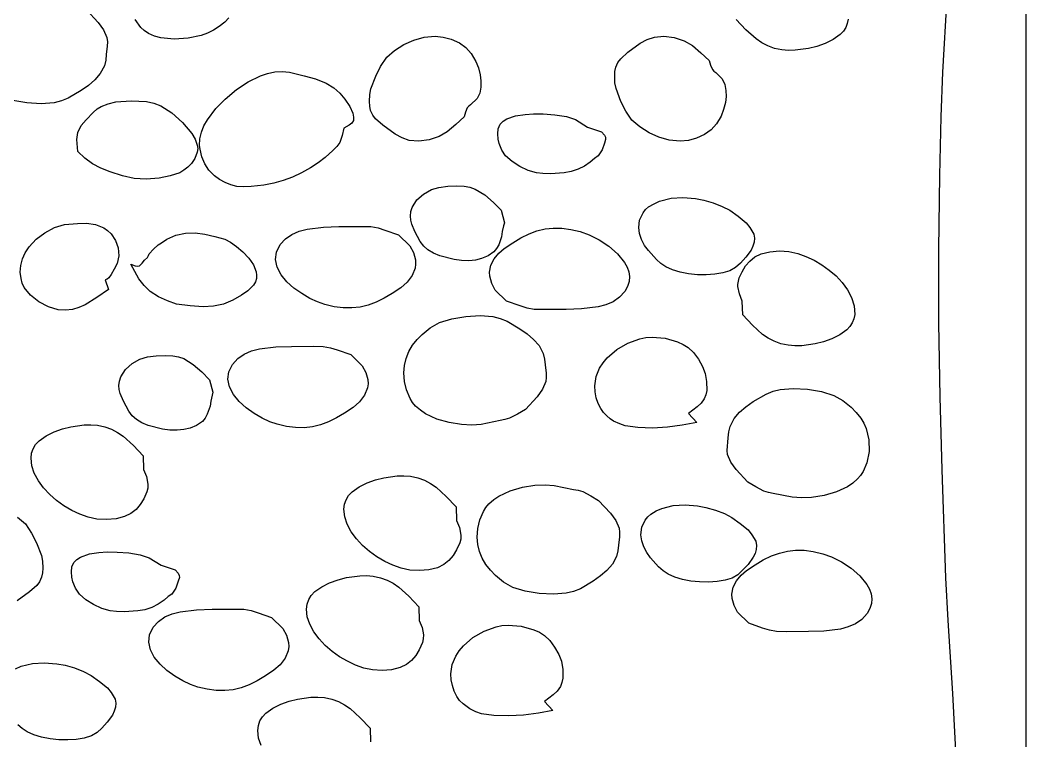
# Model space of a CAD drawing. Extents: x -1 to 541, y -138 to 3207.
# Drawn here: x 313.9 to 527.1, y 1966.7 to 2119.5 of the extents above; entities that cross this region are included whole.
import ezdxf

# ---------------------------------------------------------------- set-up
doc = ezdxf.new("R2010")
doc.units = 0

msp = doc.modelspace()

# ---------------------------------------------------------------- linework, layer by layer
at = {"layer": 'Calque_1'}
for p, q in [((527.124, 2276.95), (527.124, 1472.58)), ((509.548, 2108.46), (510.471125, 2124.74625)), ((327.995, 2121.65), (330.495625, 2118.9675)), ((339.52075, 2117.94375), (338.272, 2119.61)), ((358.181, 2119.93), (357.294, 2119.03)), ((467.768203, 2117.417969), (465.699, 2119.64)), ((489.4355, 2119.66875), (489.260523, 2118.767363)), ((330.495625, 2118.9675), (331.620172, 2117.38625)), ((331.620172, 2117.38625), (332.31, 2115.76)), ((340.246094, 2117.265781), (339.52075, 2117.94375)), ((341.122, 2116.66), (340.246094, 2117.265781)), ((354.915078, 2117.329063), (353.640404, 2116.703008)), ((356.134369, 2118.101836), (354.915078, 2117.329063)), ((357.294, 2119.03), (356.134369, 2118.101836)), ((469.932375, 2115.47625), (467.768203, 2117.417969)), ((488.928937, 2117.912969), (488.429258, 2117.126777)), ((489.260523, 2118.767363), (488.928937, 2117.912969)), ((332.31, 2115.76), (332.411219, 2114.901406)), ((342.414359, 2116.062031), (341.122, 2116.66)), ((343.768125, 2115.70875), (342.414359, 2116.062031)), ((346.586, 2115.47), (343.768125, 2115.70875)), ((349.526859, 2115.618438), (346.586, 2115.47)), ((352.314625, 2116.215), (349.526859, 2115.618438)), ((353.640404, 2116.703008), (352.314625, 2116.215)), ((395.258813, 2114.290937), (397.34375, 2115.2325)), ((397.34375, 2115.2325), (399.549062, 2115.832812)), ((399.549062, 2115.832812), (401.88, 2116.06)), ((401.88, 2116.06), (403.619125, 2115.88375)), ((403.619125, 2115.88375), (405.305, 2115.43)), ((405.305, 2115.43), (407.042219, 2114.6325)), ((445.385625, 2114.58875), (446.845234, 2115.362656)), ((446.845234, 2115.362656), (448.388, 2115.89)), ((448.388, 2115.89), (450.378828, 2116.057344)), ((450.378828, 2116.057344), (452.574125, 2115.76625)), ((452.574125, 2115.76625), (454.685609, 2115.087031)), ((454.685609, 2115.087031), (456.425, 2114.09)), ((471.113619, 2114.666465), (469.932375, 2115.47625)), ((486.267859, 2115.396406), (484.580875, 2114.55125)), ((487.75, 2116.43), (486.267859, 2115.396406)), ((488.429258, 2117.126777), (487.75, 2116.43)), ((332.38175, 2113.96875), (332.191, 2112.2)), ((332.411219, 2114.901406), (332.38175, 2113.96875)), ((391.647, 2111.61), (393.289, 2113.04)), ((393.289, 2113.04), (395.258813, 2114.290937)), ((407.042219, 2114.6325), (408.43275, 2113.64)), ((408.43275, 2113.64), (409.565656, 2112.37)), ((442.747, 2112.65), (445.385625, 2114.58875)), ((456.425, 2114.09), (458.233125, 2112.525)), ((472.394859, 2113.993906), (471.113619, 2114.666465)), ((473.801514, 2113.480957), (472.394859, 2113.993906)), ((475.359, 2113.15), (473.801514, 2113.480957)), ((476.780734, 2113.038125), (475.359, 2113.15)), ((478.212875, 2113.0725), (476.780734, 2113.038125)), ((481.039, 2113.46), (478.212875, 2113.0725)), ((482.800703, 2113.902969), (481.039, 2113.46)), ((484.580875, 2114.55125), (482.800703, 2113.902969)), ((332.05875, 2110.98375), (331.775, 2109.79)), ((332.191, 2112.2), (332.05875, 2110.98375)), ((390.33475, 2109.67875), (391.647, 2111.61)), ((409.565656, 2112.37), (410.53, 2110.74)), ((440.653797, 2110.520937), (441.227125, 2111.2925)), ((441.227125, 2111.2925), (442.747, 2112.65)), ((458.233125, 2112.525), (459.988, 2110.9)), ((459.988, 2110.9), (460.2855, 2109.92625)), ((331.775, 2109.79), (330.894172, 2108.128906)), ((389.291, 2107.62), (390.33475, 2109.67875)), ((410.53, 2110.74), (411.0745, 2109.34375)), ((411.0745, 2109.34375), (411.46, 2107.88)), ((439.999625, 2108.61125), (440.194, 2109.53)), ((440.194, 2109.53), (440.653797, 2110.520937)), ((460.2855, 2109.92625), (460.661, 2108.99)), ((460.661, 2108.99), (460.9955, 2108.6525)), ((460.9955, 2108.6525), (461.393, 2108.36)), ((329.758625, 2106.79125), (328.399016, 2105.642969)), ((330.894172, 2108.128906), (329.758625, 2106.79125)), ((362.24075, 2106.41375), (364.900594, 2107.687031)), ((364.900594, 2107.687031), (366.357512, 2108.154863)), ((366.357512, 2108.154863), (367.924, 2108.5)), ((367.924, 2108.5), (369.492141, 2108.602813)), ((369.492141, 2108.602813), (371.048375, 2108.4375)), ((371.048375, 2108.4375), (374.1, 2107.7)), ((374.1, 2107.7), (376.523, 2107.015)), ((376.523, 2107.015), (378.811, 2106.12)), ((388.2645, 2104.92125), (389.291, 2107.62)), ((411.46, 2107.88), (411.592359, 2106.6075)), ((411.592359, 2106.6075), (411.577625, 2105.29)), ((439.956, 2107.67), (439.999625, 2108.61125)), ((440.010734, 2106.169219), (439.956, 2107.67)), ((461.393, 2108.36), (462.759, 2107.02)), ((462.759, 2107.02), (463.307828, 2105.86)), ((509.192, 2098.95), (509.548, 2108.46)), ((326.846, 2104.55), (324.1255, 2102.9525)), ((328.399016, 2105.642969), (326.846, 2104.55)), ((357.414, 2102.73), (359.795031, 2104.741094)), ((359.795031, 2104.741094), (362.24075, 2106.41375)), ((378.811, 2106.12), (380.4535, 2105.151875)), ((380.4535, 2105.151875), (381.72475, 2104.0225)), ((388.039719, 2103.700781), (388.2645, 2104.92125)), ((411.577625, 2105.29), (411.335828, 2104.01)), ((440.235625, 2104.94875), (440.010734, 2106.169219)), ((441.263, 2102.25), (440.235625, 2104.94875)), ((463.307828, 2105.86), (463.549625, 2104.58)), ((463.549625, 2104.58), (463.564359, 2103.2625)), ((315.362125, 2101.9125), (312.380109, 2102.411563)), ((322.657062, 2102.353437), (321.126, 2101.97)), ((324.1255, 2102.9525), (322.657062, 2102.353437)), ((334.18825, 2102.1225), (337.448, 2102.38)), ((337.448, 2102.38), (340.679625, 2102.22875)), ((355.392922, 2100.713281), (357.414, 2102.73)), ((381.72475, 2104.0225), (382.781125, 2102.694375)), ((382.781125, 2102.694375), (383.779, 2101.13)), ((387.985, 2102.2), (388.039719, 2103.700781)), ((410.787, 2102.85), (409.422, 2101.51)), ((411.335828, 2104.01), (410.787, 2102.85)), ((442.306625, 2100.195), (441.263, 2102.25)), ((463.564359, 2103.2625), (463.432, 2101.99)), ((318.385578, 2101.754687), (315.362125, 2101.9125)), ((321.126, 2101.97), (318.385578, 2101.754687)), ((329.40275, 2099.87), (330.281875, 2100.634062)), ((330.281875, 2100.634062), (331.074, 2101.16)), ((331.074, 2101.16), (332.589406, 2101.752812)), ((332.589406, 2101.752812), (334.18825, 2102.1225)), ((340.679625, 2102.22875), (342.262578, 2101.897656)), ((342.262578, 2101.897656), (343.762, 2101.29)), ((343.762, 2101.29), (346.062734, 2099.800469)), ((353.603125, 2098.35625), (355.392922, 2100.713281)), ((383.779, 2101.13), (384.43675, 2099.72125)), ((388.028125, 2101.25875), (387.985, 2102.2)), ((388.222, 2100.34), (388.028125, 2101.25875)), ((388.682375, 2099.349063), (388.222, 2100.34)), ((408.689, 2100.88), (408.314375, 2099.94375)), ((409.024, 2101.2175), (408.689, 2100.88)), ((409.422, 2101.51), (409.024, 2101.2175)), ((443.618, 2098.26), (442.306625, 2100.195)), ((463.046125, 2100.52625), (462.502, 2099.13)), ((463.432, 2101.99), (463.046125, 2100.52625)), ((326.862125, 2097.10625), (327.907, 2098.37)), ((327.907, 2098.37), (329.40275, 2099.87)), ((346.062734, 2099.800469), (348.368625, 2097.78125)), ((352.892662, 2097.072676), (353.603125, 2098.35625)), ((384.571, 2098.2), (384.229906, 2097.632969)), ((384.43675, 2099.72125), (384.618812, 2098.926406)), ((384.618812, 2098.926406), (384.571, 2098.2)), ((389.256, 2098.5775), (388.682375, 2099.349063)), ((390.776, 2097.22), (389.256, 2098.5775)), ((408.017, 2098.97), (406.262, 2097.34625)), ((408.314375, 2099.94375), (408.017, 2098.97)), ((415.688, 2097.39), (416.313059, 2098.028418)), ((416.313059, 2098.028418), (417.093156, 2098.529844)), ((417.093156, 2098.529844), (418.956, 2099.18875)), ((418.956, 2099.18875), (420.951594, 2099.500781)), ((420.951594, 2099.500781), (422.755, 2099.6)), ((422.755, 2099.6), (424.817859, 2099.576719)), ((424.817859, 2099.576719), (427.297625, 2099.39875)), ((427.297625, 2099.39875), (429.722828, 2099.016406)), ((429.722828, 2099.016406), (431.622, 2098.38)), ((431.622, 2098.38), (434.176, 2096.8)), ((445.261, 2096.83), (443.618, 2098.26)), ((462.502, 2099.13), (461.537078, 2097.5)), ((508.854, 2086.5), (509.192, 2098.95)), ((326.145, 2095.64), (326.862125, 2097.10625)), ((348.368625, 2097.78125), (350.301203, 2095.441406)), ((352.357266, 2095.731094), (352.892662, 2097.072676)), ((382.532, 2096.56), (382.198875, 2095.03375)), ((383.68725, 2097.20375), (382.532, 2096.56)), ((384.229906, 2097.632969), (383.68725, 2097.20375)), ((393.414625, 2095.2825), (390.776, 2097.22)), ((406.262, 2097.34625), (404.453, 2095.79)), ((415.166, 2095.36), (415.274375, 2096.45375)), ((415.274375, 2096.45375), (415.688, 2097.39)), ((434.176, 2096.8), (436.749, 2095.93)), ((436.749, 2095.93), (437.165, 2095.8)), ((447.230375, 2095.579062), (445.261, 2096.83)), ((460.403875, 2096.23), (459.013234, 2095.2375)), ((461.537078, 2097.5), (460.403875, 2096.23)), ((325.942, 2094.15), (326.145, 2095.64)), ((326.145, 2091.65), (325.942, 2094.15)), ((350.301203, 2095.441406), (351.009229, 2094.216582)), ((351.009229, 2094.216582), (351.482, 2092.99)), ((351.968, 2092.91), (352.036018, 2094.340527)), ((352.036018, 2094.340527), (352.357266, 2095.731094)), ((382.198875, 2095.03375), (381.721, 2093.56)), ((394.874234, 2094.511562), (393.414625, 2095.2825)), ((396.417, 2093.99), (394.874234, 2094.511562)), ((398.407812, 2093.82125), (396.417, 2093.99)), ((400.603, 2094.11), (398.407812, 2093.82125)), ((402.714187, 2094.78875), (400.603, 2094.11)), ((404.453, 2095.79), (402.714187, 2094.78875)), ((415.26325, 2094.25375), (415.166, 2095.36)), ((415.166, 2095.36), (415.166, 2095.36)), ((415.47, 2093.29), (415.26325, 2094.25375)), ((437.165, 2095.8), (437.799125, 2095.085)), ((437.799125, 2095.085), (437.989203, 2094.627188)), ((438.035, 2094.16), (437.818, 2093.37)), ((437.989203, 2094.627188), (438.035, 2094.16)), ((449.31525, 2094.6375), (447.230375, 2095.579062)), ((451.5205, 2094.037188), (449.31525, 2094.6375)), ((453.851, 2093.81), (451.5205, 2094.037188)), ((455.590125, 2093.98625), (453.851, 2093.81)), ((457.276, 2094.44), (455.590125, 2093.98625)), ((459.013234, 2095.2375), (457.276, 2094.44)), ((327.634469, 2090.193125), (326.145, 2091.65)), ((351.554219, 2092.292812), (351.45675, 2091.515)), ((351.482, 2092.99), (351.554219, 2092.292812)), ((352.049, 2092.13), (351.968, 2092.91)), ((351.968, 2092.91), (351.968, 2092.91)), ((352.426672, 2090.510938), (352.049, 2092.13)), ((380.177, 2091.85), (378.616516, 2090.369531)), ((381.02175, 2092.65625), (380.177, 2091.85)), ((381.721, 2093.56), (381.02175, 2092.65625)), ((416.05025, 2091.93375), (415.47, 2093.29)), ((416.836, 2090.69), (416.05025, 2091.93375)), ((437.283125, 2091.955), (436.452, 2090.69)), ((437.818, 2093.37), (437.283125, 2091.955)), ((329.27225, 2089.04), (327.634469, 2090.193125)), ((350.947, 2090.13), (350.251906, 2089.106777)), ((351.45675, 2091.515), (350.947, 2090.13)), ((353.043875, 2089.0025), (352.426672, 2090.510938)), ((378.616516, 2090.369531), (377.111625, 2089.19375)), ((418.189484, 2089.490781), (416.836, 2090.69)), ((419.845125, 2088.44625), (418.189484, 2089.490781)), ((435.66, 2090.14), (434.789, 2089.39)), ((436.452, 2090.69), (435.66, 2090.14)), ((331.053656, 2088.111875), (329.27225, 2089.04)), ((332.974, 2087.33), (331.053656, 2088.111875)), ((335.616328, 2086.452656), (332.974, 2087.33)), ((348.651156, 2087.632676), (347.744, 2087.12625)), ((349.486875, 2088.283594), (348.651156, 2087.632676)), ((350.251906, 2089.106777), (349.486875, 2088.283594)), ((353.925641, 2087.632812), (353.043875, 2089.0025)), ((355.097, 2086.43), (353.925641, 2087.632812)), ((375.481672, 2088.158594), (373.546, 2087.1)), ((377.111625, 2089.19375), (375.481672, 2088.158594)), ((421.629203, 2087.628594), (419.845125, 2088.44625)), ((423.368, 2087.11), (421.629203, 2087.628594)), ((430.744484, 2087.365), (429.247, 2087.09)), ((432.181125, 2087.85), (430.744484, 2087.365)), ((433.536203, 2088.53), (432.181125, 2087.85)), ((434.789, 2089.39), (433.536203, 2088.53)), ((338.095625, 2085.90625), (335.616328, 2086.452656)), ((340.617109, 2085.736719), (338.095625, 2085.90625)), ((343.386, 2085.99), (340.617109, 2085.736719)), ((345.712375, 2086.435781), (343.386, 2085.99)), ((347.744, 2087.12625), (345.712375, 2086.435781)), ((356.172547, 2085.654062), (355.097, 2086.43)), ((357.354125, 2085.0225), (356.172547, 2085.654062)), ((369.69175, 2085.45625), (367.6825, 2084.882344)), ((371.643625, 2086.197031), (369.69175, 2085.45625)), ((373.546, 2087.1), (371.643625, 2086.197031)), ((424.721125, 2086.947969), (423.368, 2087.11)), ((426.315, 2086.91625), (424.721125, 2086.947969)), ((429.247, 2087.09), (426.315, 2086.91625)), ((508.656484, 2070.945469), (508.854, 2086.5)), ((358.604891, 2084.537188), (357.354125, 2085.0225)), ((359.888, 2084.2), (358.604891, 2084.537188)), ((361.203062, 2084.103125), (359.888, 2084.2)), ((362.86125, 2084.175), (361.203062, 2084.103125)), ((365.608, 2084.48), (362.86125, 2084.175)), ((367.6825, 2084.882344), (365.608, 2084.48)), ((399.440844, 2082.60875), (401.094, 2083.54)), ((401.094, 2083.54), (402.696609, 2084.019687)), ((402.696609, 2084.019687), (404.552625, 2084.2725)), ((404.552625, 2084.2725), (406.426078, 2084.341562)), ((406.426078, 2084.341562), (408.081, 2084.27)), ((408.081, 2084.27), (409.27617, 2084.059453)), ((409.27617, 2084.059453), (410.393797, 2083.66)), ((410.393797, 2083.66), (412.425625, 2082.4275)), ((397.057781, 2079.7825), (398.04325, 2081.3475)), ((398.04325, 2081.3475), (399.440844, 2082.60875)), ((412.425625, 2082.4275), (414.234891, 2080.83875)), ((448.312094, 2080.560332), (449.488375, 2081.090156)), ((449.488375, 2081.090156), (451.909, 2081.70625)), ((451.909, 2081.70625), (454.427875, 2081.844219)), ((454.427875, 2081.844219), (457.054, 2081.64)), ((457.054, 2081.64), (458.849438, 2081.300313)), ((458.849438, 2081.300313), (460.8365, 2080.73)), ((396.641, 2077.94), (396.76852, 2078.894297)), ((396.76852, 2078.894297), (397.057781, 2079.7825)), ((414.234891, 2080.83875), (415.88, 2079.16)), ((415.88, 2079.16), (416.573, 2076.53)), ((445.97, 2078.62), (446.50875, 2079.2925)), ((446.50875, 2079.2925), (447.157, 2079.86)), ((447.157, 2079.86), (448.312094, 2080.560332)), ((460.8365, 2080.73), (462.758312, 2079.994687)), ((462.758312, 2079.994687), (464.358, 2079.16)), ((464.358, 2079.16), (466.109, 2077.88125)), ((396.709313, 2077.092656), (396.641, 2077.94)), ((396.9385, 2076.23875), (396.709313, 2077.092656)), ((445.04, 2075.53), (445.23725, 2077.0975)), ((445.23725, 2077.0975), (445.97, 2078.62)), ((466.109, 2077.88125), (467.803, 2076.52)), ((319.157875, 2074.4125), (321.190984, 2075.475)), ((321.190984, 2075.475), (323.35, 2076.11)), ((323.35, 2076.11), (326.061, 2076.39)), ((326.061, 2076.39), (328.019031, 2076.425781)), ((328.019031, 2076.425781), (329.918, 2076.13625)), ((329.918, 2076.13625), (331.669969, 2075.421094)), ((331.669969, 2075.421094), (332.463348, 2074.872559)), ((332.463348, 2074.872559), (333.187, 2074.18)), ((371.525391, 2074.05875), (373.066896, 2074.723984)), ((373.066896, 2074.723984), (374.733125, 2075.1675)), ((374.733125, 2075.1675), (378.213297, 2075.5825)), ((378.213297, 2075.5825), (381.513, 2075.69)), ((381.513, 2075.69), (386.264, 2075.73)), ((386.264, 2075.73), (388.283, 2075.69)), ((388.283, 2075.69), (389.782453, 2075.405156)), ((389.782453, 2075.405156), (391.259125, 2074.96375)), ((391.259125, 2074.96375), (394.122, 2073.93)), ((397.611, 2074.65), (396.9385, 2076.23875)), ((398.734125, 2072.51875), (397.611, 2074.65)), ((416.138, 2074.65), (415.979, 2073.56)), ((416.395, 2075.88), (416.138, 2074.65)), ((416.573, 2076.53), (416.395, 2075.88)), ((421.792141, 2074.163281), (423.484162, 2074.787168)), ((423.484162, 2074.787168), (425.189625, 2075.19625)), ((425.189625, 2075.19625), (426.934885, 2075.388301)), ((426.934885, 2075.388301), (428.746297, 2075.361094)), ((428.746297, 2075.361094), (430.650217, 2075.112402)), ((430.650217, 2075.112402), (432.673, 2074.64)), ((432.673, 2074.64), (434.559006, 2073.957754)), ((445.219109, 2074.218281), (445.04, 2075.53)), ((467.803, 2076.52), (468.57175, 2075.51)), ((468.57175, 2075.51), (469.426, 2074.11)), ((315.808, 2071.38), (317.335328, 2073.01625)), ((317.335328, 2073.01625), (319.157875, 2074.4125)), ((333.187, 2074.18), (334.134391, 2072.784531)), ((334.134391, 2072.784531), (334.697875, 2071.18375)), ((343.898, 2072.29), (345.026, 2073.07)), ((345.026, 2073.07), (346.940078, 2073.897656)), ((346.940078, 2073.897656), (348.950625, 2074.31375)), ((348.950625, 2074.31375), (351.013109, 2074.367969)), ((351.013109, 2074.367969), (353.083, 2074.11)), ((353.083, 2074.11), (355.16725, 2073.63125)), ((355.16725, 2073.63125), (357.319, 2073.01)), ((357.319, 2073.01), (358.486811, 2072.388926)), ((369.043, 2071.87), (370.165221, 2073.123516)), ((370.165221, 2073.123516), (371.525391, 2074.05875)), ((394.122, 2073.93), (396.537, 2071.59)), ((399.470766, 2071.532344), (398.734125, 2072.51875)), ((415.979, 2073.56), (415.3685, 2071.85375)), ((418.343, 2072.28), (420.087205, 2073.326816)), ((420.087205, 2073.326816), (421.792141, 2074.163281)), ((434.559006, 2073.957754), (436.634422, 2072.907656)), ((436.634422, 2072.907656), (438.703721, 2071.544668)), ((445.656125, 2072.94125), (445.219109, 2074.218281)), ((446.299578, 2071.726094), (445.656125, 2072.94125)), ((469.518062, 2072.399844), (469.260273, 2071.554316)), ((469.426, 2074.11), (469.58732, 2073.256387)), ((469.58732, 2073.256387), (469.518062, 2072.399844)), ((314.992438, 2070.160469), (315.808, 2071.38)), ((334.697875, 2071.18375), (334.827672, 2069.498594)), ((341.305, 2069.91), (342.183625, 2070.935)), ((342.183625, 2070.935), (343.186, 2071.84)), ((343.186, 2071.84), (343.898, 2072.29)), ((358.486811, 2072.388926), (359.813422, 2071.474531)), ((359.813422, 2071.474531), (361.161104, 2070.328809)), ((361.161104, 2070.328809), (362.392125, 2069.01375)), ((368.083, 2068.73), (368.27275, 2070.2925)), ((368.27275, 2070.2925), (369.043, 2071.87)), ((396.537, 2071.59), (397.274, 2070.17375)), ((400.362, 2070.74), (399.470766, 2071.532344)), ((401.519051, 2070.076133), (400.362, 2070.74)), ((414.356, 2070.35), (413.116375, 2069.50625)), ((414.908563, 2071.041406), (414.356, 2070.35)), ((415.3685, 2071.85375), (414.908563, 2071.041406)), ((415.375828, 2070.077656), (416.541, 2071.09)), ((416.541, 2071.09), (418.343, 2072.28)), ((438.703721, 2071.544668), (440.571375, 2069.92375)), ((447.098, 2070.6), (446.299578, 2071.726094)), ((448.794625, 2068.705), (447.098, 2070.6)), ((468.856, 2070.73375), (467.776187, 2069.223281)), ((469.260273, 2071.554316), (468.856, 2070.73375)), ((471.011, 2069.92), (472.834047, 2070.378594)), ((472.834047, 2070.378594), (474.867375, 2070.53625)), ((474.867375, 2070.53625), (476.907266, 2070.410781)), ((476.907266, 2070.410781), (478.75, 2070.02)), ((508.700375, 2055.25125), (508.656484, 2070.945469)), ((314.044562, 2067.477656), (314.3985, 2068.85375)), ((314.3985, 2068.85375), (314.992438, 2070.160469)), ((334.827672, 2069.498594), (334.474, 2067.85)), ((339.7865, 2067.94125), (340.276, 2068.61)), ((340.276, 2068.61), (340.889, 2069.13)), ((340.889, 2069.13), (341.107, 2069.58)), ((341.107, 2069.58), (341.305, 2069.91)), ((362.392125, 2069.01375), (363.368756, 2067.591348)), ((368.43743, 2067.076484), (368.083, 2068.73)), ((397.274, 2070.17375), (397.705, 2068.66)), ((397.705, 2068.66), (397.764758, 2067.76498)), ((402.864094, 2069.505312), (401.519051, 2070.076133)), ((405.894, 2068.7075), (402.864094, 2069.505312)), ((407.466785, 2068.512852), (405.894, 2068.7075)), ((409.003406, 2068.475937), (407.466785, 2068.512852)), ((410.447824, 2068.61293), (409.003406, 2068.475937)), ((411.744, 2068.94), (410.447824, 2068.61293)), ((413.116375, 2069.50625), (411.744, 2068.94)), ((413.686734, 2067.539219), (414.385875, 2068.88625)), ((414.385875, 2068.88625), (415.375828, 2070.077656)), ((440.571375, 2069.92375), (442.041857, 2068.099863)), ((449.749484, 2067.880313), (448.794625, 2068.705)), ((467.776187, 2069.223281), (466.615, 2067.98)), ((467.715312, 2067.356406), (468.6005, 2068.40625)), ((468.6005, 2068.40625), (469.681438, 2069.262969)), ((469.681438, 2069.262969), (471.011, 2069.92)), ((478.75, 2070.02), (480.489098, 2069.391484)), ((480.489098, 2069.391484), (482.207594, 2068.58625)), ((482.207594, 2068.58625), (483.871668, 2067.616016)), ((313.949, 2066.05), (314.044562, 2067.477656)), ((314.106, 2064.71), (313.949, 2066.05)), ((333.866875, 2066.6725), (333.187, 2065.57)), ((334.474, 2067.85), (333.866875, 2066.6725)), ((337.366, 2067.72), (338.311625, 2067.3875)), ((339.11525, 2064.6275), (337.366, 2067.72)), ((338.311625, 2067.3875), (338.775203, 2067.28125)), ((338.775203, 2067.28125), (339.207, 2067.37)), ((339.207, 2067.37), (339.7865, 2067.94125)), ((363.368756, 2067.591348), (363.953266, 2066.123594)), ((363.953266, 2066.123594), (364.055434, 2065.392083)), ((369.271813, 2065.495625), (368.43743, 2067.076484)), ((397.653937, 2066.905469), (397.007, 2065.31125)), ((397.764758, 2067.76498), (397.653937, 2066.905469)), ((413.394, 2066.06), (413.686734, 2067.539219)), ((413.454, 2065.17), (413.394, 2066.06)), ((413.394, 2066.06), (413.394, 2066.06)), ((442.041857, 2068.099863), (442.567057, 2067.128982)), ((442.567057, 2067.128982), (442.919641, 2066.127969)), ((442.919641, 2066.127969), (443.075168, 2065.103694)), ((450.819, 2067.17), (449.749484, 2067.880313)), ((452.222867, 2066.527285), (450.819, 2067.17)), ((453.851125, 2066.033281), (452.222867, 2066.527285)), ((455.633508, 2065.690449), (453.851125, 2066.033281)), ((464.398, 2066.33), (462.898977, 2065.880059)), ((465.59575, 2067.03875), (464.398, 2066.33)), ((466.615, 2067.98), (465.59575, 2067.03875)), ((466.36075, 2064.80625), (466.973, 2066.12)), ((466.973, 2066.12), (467.715312, 2067.356406)), ((483.871668, 2067.616016), (485.4475, 2066.4925)), ((485.4475, 2066.4925), (486.90127, 2065.227422)), ((314.355625, 2063.735), (314.106, 2064.71)), ((332.395562, 2064.554688), (331.96, 2064.4)), ((331.96, 2064.4), (332.653, 2062.39)), ((332.69725, 2064.8125), (332.395562, 2064.554688)), ((333.187, 2065.57), (332.69725, 2064.8125)), ((340.179625, 2063.214375), (339.11525, 2064.6275)), ((363.793518, 2063.972537), (363.395, 2063.3)), ((364.007924, 2064.67248), (363.793518, 2063.972537)), ((364.055434, 2065.392083), (364.007924, 2064.67248)), ((370.481289, 2064.016953), (369.271813, 2065.495625)), ((371.961, 2062.67), (370.481289, 2064.016953)), ((395.937063, 2063.913906), (394.617, 2062.75)), ((397.007, 2065.31125), (395.937063, 2063.913906)), ((413.884875, 2063.65625), (413.454, 2065.17)), ((443.009197, 2064.063027), (442.697288, 2063.012839)), ((443.075168, 2065.103694), (443.009197, 2064.063027)), ((457.49975, 2065.50125), (455.633508, 2065.690449)), ((459.379586, 2065.468145), (457.49975, 2065.50125)), ((461.20275, 2065.593594), (459.379586, 2065.468145)), ((462.898977, 2065.880059), (461.20275, 2065.593594)), ((466.08, 2063.44), (466.36075, 2064.80625)), ((486.90127, 2065.227422), (488.199156, 2063.8325)), ((314.759, 2062.82), (314.355625, 2063.735)), ((316.082078, 2061.179219), (314.759, 2062.82)), ((332.653, 2062.39), (330.203922, 2060.654688)), ((341.463, 2061.97), (340.179625, 2063.214375)), ((343.220875, 2060.83), (341.463, 2061.97)), ((362.217625, 2062.1), (360.822, 2061.17)), ((363.395, 2063.3), (362.217625, 2062.1)), ((373.606086, 2061.484297), (371.961, 2062.67)), ((394.617, 2062.75), (392.816, 2061.55)), ((414.621, 2062.24), (413.884875, 2063.65625)), ((417.036, 2059.9), (414.621, 2062.24)), ((442.115, 2061.96), (440.993066, 2060.709355)), ((442.697288, 2063.012839), (442.115, 2061.96)), ((466.082, 2063.44), (466.08, 2063.44)), ((466.082, 2063), (466.082, 2063.44)), ((466.3905, 2061.415), (466.082, 2063)), ((488.199156, 2063.8325), (489.30734, 2062.319453)), ((489.30734, 2062.319453), (490.192, 2060.7)), ((317.877375, 2059.75125), (316.082078, 2061.179219)), ((319.914734, 2058.670156), (317.877375, 2059.75125)), ((330.203922, 2060.654688), (327.692125, 2059.12)), ((345.185, 2059.96), (343.220875, 2060.83)), ((347.085, 2059.26), (345.185, 2059.96)), ((358.98625, 2060.11625), (357.041, 2059.28)), ((360.822, 2061.17), (358.98625, 2060.11625)), ((375.311688, 2060.489375), (373.606086, 2061.484297)), ((376.972945, 2059.714766), (375.311688, 2060.489375)), ((378.485, 2059.19), (376.972945, 2059.714766)), ((389.366844, 2059.668125), (387.674785, 2059.045469)), ((391.071793, 2060.503594), (389.366844, 2059.668125)), ((392.816, 2061.55), (391.071793, 2060.503594)), ((419.89925, 2058.86625), (417.036, 2059.9)), ((439.633031, 2059.775469), (438.091543, 2059.11041)), ((440.993066, 2060.709355), (439.633031, 2059.775469)), ((466.993, 2059.92), (466.3905, 2061.415)), ((467.092, 2057.02), (466.993, 2059.92)), ((490.192, 2060.7), (490.754563, 2058.907656)), ((321.964, 2058.07), (319.914734, 2058.670156)), ((323.524439, 2057.969336), (321.964, 2058.07)), ((324.988516, 2058.140313), (323.524439, 2057.969336)), ((326.372365, 2058.538633), (324.988516, 2058.140313)), ((327.692125, 2059.12), (326.372365, 2058.538633)), ((349.9525, 2058.86625), (347.085, 2059.26)), ((352.706, 2058.72), (349.9525, 2058.86625)), ((354.880625, 2058.85), (352.706, 2058.72)), ((357.041, 2059.28), (354.880625, 2058.85)), ((380.508113, 2058.720469), (378.485, 2059.19)), ((382.412281, 2058.473125), (380.508113, 2058.720469)), ((384.223871, 2058.446094), (382.412281, 2058.473125)), ((385.96925, 2058.6375), (384.223871, 2058.446094)), ((387.674785, 2059.045469), (385.96925, 2058.6375)), ((421.375688, 2058.424844), (419.89925, 2058.86625)), ((422.875, 2058.14), (421.375688, 2058.424844)), ((424.894, 2058.1), (422.875, 2058.14)), ((429.645, 2058.14), (424.894, 2058.1)), ((432.944844, 2058.248906), (429.645, 2058.14)), ((436.42525, 2058.66625), (432.944844, 2058.248906)), ((438.091543, 2059.11041), (436.42525, 2058.66625)), ((490.754563, 2058.907656), (490.8285, 2057.04875)), ((400.859625, 2054.25125), (402.786, 2055.36)), ((402.786, 2055.36), (405.402109, 2056.17)), ((405.402109, 2056.17), (408.384125, 2056.6725)), ((408.384125, 2056.6725), (411.407578, 2056.83375)), ((411.407578, 2056.83375), (414.148, 2056.62)), ((414.148, 2056.62), (415.679063, 2056.236563)), ((415.679063, 2056.236563), (417.1475, 2055.6375)), ((417.1475, 2055.6375), (419.868, 2054.04)), ((469.161203, 2054.797969), (467.092, 2057.02)), ((490.653523, 2056.147363), (490.321937, 2055.292969)), ((490.8285, 2057.04875), (490.653523, 2056.147363)), ((399.144, 2052.85), (400.859625, 2054.25125)), ((419.868, 2054.04), (421.420594, 2052.942656)), ((471.325375, 2052.85625), (469.161203, 2054.797969)), ((489.143, 2053.81), (487.660859, 2052.776406)), ((489.822258, 2054.506777), (489.143, 2053.81)), ((490.321937, 2055.292969), (489.822258, 2054.506777)), ((508.945828, 2039.588906), (508.700375, 2055.25125)), ((397.085, 2050.53), (398.060875, 2051.73125)), ((398.060875, 2051.73125), (399.144, 2052.85)), ((421.420594, 2052.942656), (422.78025, 2051.79375)), ((422.78025, 2051.79375), (423.916031, 2050.455469)), ((442.763281, 2050.970313), (445.321, 2051.91)), ((445.321, 2051.91), (446.548406, 2052.152441)), ((446.548406, 2052.152441), (447.867875, 2052.246406)), ((447.867875, 2052.246406), (450.6285, 2052.01375)), ((450.6285, 2052.01375), (453.293875, 2051.261719)), ((453.293875, 2051.261719), (454.494281, 2050.706465)), ((472.506619, 2052.046465), (471.325375, 2052.85625)), ((473.787859, 2051.373906), (472.506619, 2052.046465)), ((475.194514, 2050.860957), (473.787859, 2051.373906)), ((484.193703, 2051.282969), (482.432, 2050.84)), ((485.973875, 2051.93125), (484.193703, 2051.282969)), ((487.660859, 2052.776406), (485.973875, 2051.93125)), ((361.423969, 2048.67875), (362.965457, 2049.343984)), ((362.965457, 2049.343984), (364.63175, 2049.7875)), ((364.63175, 2049.7875), (368.112156, 2050.2025)), ((368.112156, 2050.2025), (371.412, 2050.31)), ((371.412, 2050.31), (376.162, 2050.35)), ((376.162, 2050.35), (378.181, 2050.31)), ((378.181, 2050.31), (379.680891, 2050.025156)), ((379.680891, 2050.025156), (381.157625, 2049.58375)), ((381.157625, 2049.58375), (384.021, 2048.55)), ((395.750125, 2047.7575), (396.307828, 2049.197187)), ((396.307828, 2049.197187), (397.085, 2050.53)), ((423.916031, 2050.455469), (424.797, 2048.79)), ((438.386219, 2047.845938), (440.421, 2049.6125)), ((440.421, 2049.6125), (442.763281, 2050.970313)), ((454.494281, 2050.706465), (455.555, 2050.04)), ((455.555, 2050.04), (456.676953, 2048.980156)), ((456.676953, 2048.980156), (457.731875, 2047.57625)), ((476.752, 2050.53), (475.194514, 2050.860957)), ((478.173734, 2050.416719), (476.752, 2050.53)), ((479.605875, 2050.44875), (478.173734, 2050.416719)), ((482.432, 2050.84), (479.605875, 2050.44875)), ((337.644266, 2046.654531), (339.298, 2047.58)), ((339.298, 2047.58), (340.900469, 2048.06125)), ((340.900469, 2048.06125), (342.75625, 2048.3175)), ((342.75625, 2048.3175), (344.629656, 2048.39)), ((344.629656, 2048.39), (346.285, 2048.32)), ((346.285, 2048.32), (347.48017, 2048.106563)), ((347.48017, 2048.106563), (348.597797, 2047.705625)), ((348.597797, 2047.705625), (350.629625, 2046.4725)), ((358.942, 2046.49), (360.063934, 2047.743516)), ((360.063934, 2047.743516), (361.423969, 2048.67875)), ((384.021, 2048.55), (386.436, 2046.21)), ((395.408609, 2046.246562), (395.750125, 2047.7575)), ((424.797, 2048.79), (425.08075, 2047.5975)), ((425.08075, 2047.5975), (425.213, 2046.39)), ((436.751, 2045.68), (437.51291, 2046.812305)), ((437.51291, 2046.812305), (438.386219, 2047.845938)), ((457.731875, 2047.57625), (458.599109, 2046.039219)), ((335.260797, 2043.832344), (336.246375, 2045.39625)), ((336.246375, 2045.39625), (337.644266, 2046.654531)), ((350.629625, 2046.4725), (352.438891, 2044.883125)), ((352.438891, 2044.883125), (354.084, 2043.2)), ((357.981, 2043.35), (358.170875, 2044.9125)), ((358.170875, 2044.9125), (358.942, 2046.49)), ((386.436, 2046.21), (387.17225, 2044.79375)), ((387.17225, 2044.79375), (387.604, 2043.28)), ((395.28, 2044.7), (395.408609, 2046.246562)), ((395.401625, 2042.85125), (395.28, 2044.7)), ((425.213, 2046.39), (425.403625, 2044.62125)), ((436.002125, 2043.885), (436.751, 2045.68)), ((458.599109, 2046.039219), (459.158, 2044.58)), ((334.844, 2041.99), (334.971521, 2042.944277)), ((334.971521, 2042.944277), (335.260797, 2043.832344)), ((354.084, 2043.2), (354.776, 2040.58)), ((358.335471, 2041.696484), (357.981, 2043.35)), ((387.604, 2043.28), (387.663471, 2042.38498)), ((395.818, 2041.07), (395.401625, 2042.85125)), ((425.331, 2042.83), (424.641734, 2041.203594)), ((425.432797, 2043.688594), (425.331, 2042.83)), ((425.403625, 2044.62125), (425.432797, 2043.688594)), ((435.74, 2041.94), (436.002125, 2043.885)), ((459.158, 2044.58), (459.454, 2042.84)), ((459.454, 2042.84), (459.46125, 2040.9825)), ((334.912313, 2041.138281), (334.844, 2041.99)), ((335.1415, 2040.28375), (334.912313, 2041.138281)), ((354.776, 2040.58), (354.598, 2039.93)), ((359.169953, 2040.115625), (358.335471, 2041.696484)), ((387.552516, 2041.525469), (386.905625, 2039.93125)), ((387.663471, 2042.38498), (387.552516, 2041.525469)), ((396.589625, 2039.25125), (395.818, 2041.07)), ((424.641734, 2041.203594), (423.517375, 2039.62125)), ((435.807594, 2040.66625), (435.74, 2041.94)), ((436.046, 2039.415), (435.807594, 2040.66625)), ((459.46125, 2040.9825), (459.278781, 2040.064063)), ((472.061625, 2040.1875), (473.530359, 2040.786562)), ((473.530359, 2040.786562), (475.062, 2041.17)), ((475.062, 2041.17), (477.801844, 2041.385156)), ((477.801844, 2041.385156), (480.825, 2041.22625)), ((480.825, 2041.22625), (483.806906, 2040.724219)), ((483.806906, 2040.724219), (486.423, 2039.91)), ((335.814, 2038.69), (335.1415, 2040.28375)), ((336.937125, 2036.5675), (335.814, 2038.69)), ((354.341, 2038.69), (354.182, 2037.61)), ((354.598, 2039.93), (354.341, 2038.69)), ((360.379553, 2038.636953), (359.169953, 2040.115625)), ((361.859375, 2037.29), (360.379553, 2038.636953)), ((385.835922, 2038.533906), (384.516, 2037.37)), ((386.905625, 2039.93125), (385.835922, 2038.533906)), ((397.119484, 2038.405156), (396.589625, 2039.25125)), ((397.758, 2037.65), (397.119484, 2038.405156)), ((423.517375, 2039.62125), (421.016, 2036.93)), ((436.443406, 2038.21625), (436.046, 2039.415)), ((458.939, 2039.2), (458.270641, 2038.259063)), ((459.278781, 2040.064063), (458.939, 2039.2)), ((467.788406, 2037.497031), (469.341, 2038.59)), ((469.341, 2038.59), (472.061625, 2040.1875)), ((486.423, 2039.91), (488.349375, 2038.805)), ((488.349375, 2038.805), (490.065, 2037.4)), ((509.353, 2024.13), (508.945828, 2039.588906)), ((337.673766, 2035.582188), (336.937125, 2036.5675)), ((354.182, 2037.61), (353.5715, 2035.90375)), ((363.504525, 2036.104297), (361.859375, 2037.29)), ((382.714, 2036.17), (380.969793, 2035.123594)), ((384.516, 2037.37), (382.714, 2036.17)), ((398.771896, 2036.754746), (397.758, 2037.65)), ((399.869359, 2036.002344), (398.771896, 2036.754746)), ((421.016, 2036.93), (419.35525, 2035.945)), ((436.988, 2037.1), (436.443406, 2038.21625)), ((437.594375, 2036.285), (436.988, 2037.1)), ((438.314, 2035.56), (437.594375, 2036.285)), ((457.413375, 2037.47), (455.575, 2036.04)), ((458.270641, 2038.259063), (457.413375, 2037.47)), ((465.292969, 2035.011094), (466.42875, 2036.34875)), ((466.42875, 2036.34875), (467.788406, 2037.497031)), ((490.065, 2037.4), (491.14775, 2036.28125)), ((491.14775, 2036.28125), (492.124, 2035.08)), ((338.565, 2034.79), (337.673766, 2035.582188)), ((339.722336, 2034.125723), (338.565, 2034.79)), ((341.0675, 2033.553906), (339.722336, 2034.125723)), ((352.559, 2034.4), (351.31925, 2033.5525)), ((353.111562, 2035.091406), (352.559, 2034.4)), ((353.5715, 2035.90375), (353.111562, 2035.091406)), ((365.210109, 2035.109375), (363.504525, 2036.104297)), ((366.871232, 2034.334766), (365.210109, 2035.109375)), ((368.383, 2033.81), (366.871232, 2034.334766)), ((379.264844, 2034.288125), (377.572785, 2033.665469)), ((380.969793, 2035.123594), (379.264844, 2034.288125)), ((402.264125, 2034.87125), (399.869359, 2036.002344)), ((404.840578, 2034.147031), (402.264125, 2034.87125)), ((407.497, 2033.72), (404.840578, 2034.147031)), ((415.672, 2034.59), (411.61825, 2033.765)), ((416.676875, 2034.775), (415.672, 2034.59)), ((417.651, 2035.05), (416.676875, 2034.775)), ((419.35525, 2035.945), (417.651, 2035.05)), ((438.980125, 2034.9675), (438.314, 2035.56)), ((439.719, 2034.48), (438.980125, 2034.9675)), ((441.018609, 2033.861719), (439.719, 2034.48)), ((457.376, 2034.15), (454.275047, 2033.577656)), ((455.575, 2036.04), (457.376, 2034.15)), ((464.412, 2033.35), (465.292969, 2035.011094)), ((492.124, 2035.08), (492.763201, 2034.027129)), ((492.763201, 2034.027129), (493.261484, 2032.898906)), ((319.425125, 2031.339375), (321.112, 2032.185)), ((321.112, 2032.185), (322.891875, 2032.835625)), ((322.891875, 2032.835625), (324.653, 2033.28)), ((324.653, 2033.28), (327.48, 2033.6625)), ((327.48, 2033.6625), (328.91225, 2033.693438)), ((328.91225, 2033.693438), (330.334, 2033.58)), ((330.334, 2033.58), (331.891443, 2033.249473)), ((331.891443, 2033.249473), (333.297984, 2032.737656)), ((333.297984, 2032.737656), (334.579064, 2032.066699)), ((334.579064, 2032.066699), (335.760125, 2031.25875)), ((344.09725, 2032.75375), (341.0675, 2033.553906)), ((345.669805, 2032.558457), (344.09725, 2032.75375)), ((347.206125, 2032.521719), (345.669805, 2032.558457)), ((348.650195, 2032.660059), (347.206125, 2032.521719)), ((349.946, 2032.99), (348.650195, 2032.660059)), ((351.31925, 2033.5525), (349.946, 2032.99)), ((370.406113, 2033.340469), (368.383, 2033.81)), ((372.310281, 2033.093125), (370.406113, 2033.340469)), ((374.121871, 2033.066094), (372.310281, 2033.093125)), ((375.86725, 2033.2575), (374.121871, 2033.066094)), ((377.572785, 2033.665469), (375.86725, 2033.2575)), ((409.657187, 2033.608438), (407.497, 2033.72)), ((411.61825, 2033.765), (409.657187, 2033.608438)), ((442.207125, 2033.46375), (441.018609, 2033.861719)), ((444.846, 2033.07), (442.207125, 2033.46375)), ((448.002641, 2032.972969), (444.846, 2033.07)), ((451.148125, 2033.16375), (448.002641, 2032.972969)), ((454.275047, 2033.577656), (451.148125, 2033.16375)), ((463.997, 2030.94), (464.12875, 2032.15625)), ((464.12875, 2032.15625), (464.412, 2033.35)), ((493.261484, 2032.898906), (493.842375, 2030.49375)), ((317.191375, 2029.516562), (317.943, 2030.31)), ((317.943, 2030.31), (319.425125, 2031.339375)), ((335.760125, 2031.25875), (337.923953, 2029.320469)), ((463.776, 2028.24), (463.997, 2030.94)), ((493.842375, 2030.49375), (493.880828, 2028.019219)), ((316.225, 2026.6), (316.348875, 2027.629688)), ((316.348875, 2027.629688), (316.6655, 2028.6125)), ((316.6655, 2028.6125), (317.191375, 2029.516562)), ((337.923953, 2029.320469), (339.993, 2027.1)), ((463.878, 2027.38), (463.776, 2028.24)), ((493.880828, 2028.019219), (493.391, 2025.63)), ((316.376375, 2024.97125), (316.224, 2026.6)), ((316.224, 2026.6), (316.225, 2026.6)), ((339.993, 2027.1), (340.092, 2024.19)), ((464.567266, 2025.75375), (463.878, 2027.38)), ((465.691625, 2024.1725), (464.567266, 2025.75375)), ((493.391, 2025.63), (492.619375, 2023.8025)), ((316.894, 2023.41), (316.376375, 2024.97125)), ((317.778371, 2021.790547), (316.894, 2023.41)), ((340.092, 2024.19), (340.6945, 2022.695)), ((468.193, 2021.49), (465.691625, 2024.1725)), ((492.619375, 2023.8025), (492.089516, 2022.955313)), ((510.166, 2001.22), (509.353, 2024.13)), ((318.886406, 2020.2775), (317.778371, 2021.790547)), ((340.6945, 2022.695), (341.003, 2021.11)), ((385.765125, 2020.523594), (387.452, 2021.36875)), ((387.452, 2021.36875), (389.231875, 2022.017031)), ((389.231875, 2022.017031), (390.993, 2022.46)), ((390.993, 2022.46), (393.82, 2022.84625)), ((393.82, 2022.84625), (395.25225, 2022.877656)), ((395.25225, 2022.877656), (396.674, 2022.76)), ((396.674, 2022.76), (398.231484, 2022.432344)), ((398.231484, 2022.432344), (399.638125, 2021.921875)), ((399.638125, 2021.921875), (400.919328, 2021.251094)), ((400.919328, 2021.251094), (402.1005, 2020.4425)), ((469.85375, 2020.50375), (468.193, 2021.49)), ((490.437104, 2021.308047), (489.339641, 2020.558125)), ((491.451, 2022.2), (490.437104, 2021.308047)), ((492.089516, 2022.955313), (491.451, 2022.2)), ((320.184238, 2018.882578), (318.886406, 2020.2775)), ((340.788125, 2019.49), (340.112, 2017.99)), ((340.967703, 2020.254062), (340.788125, 2019.49)), ((341.003, 2021.11), (340.967703, 2020.254062)), ((383.531797, 2018.698125), (384.283, 2019.49)), ((384.283, 2019.49), (385.765125, 2020.523594)), ((402.1005, 2020.4425), (404.264375, 2018.501875)), ((415.412359, 2018.567656), (417.807125, 2019.69875)), ((417.807125, 2019.69875), (420.383578, 2020.422969)), ((420.383578, 2020.422969), (423.04, 2020.85)), ((423.04, 2020.85), (425.200047, 2020.962969)), ((425.200047, 2020.962969), (427.160875, 2020.80875)), ((427.160875, 2020.80875), (431.215, 2019.98)), ((431.215, 2019.98), (432.219875, 2019.795)), ((432.219875, 2019.795), (433.194, 2019.52)), ((433.194, 2019.52), (434.897875, 2018.625)), ((471.558, 2019.6), (469.85375, 2020.50375)), ((472.532125, 2019.32875), (471.558, 2019.6)), ((473.537, 2019.14), (472.532125, 2019.32875)), ((477.591125, 2018.31625), (473.537, 2019.14)), ((486.944875, 2019.43), (484.368422, 2018.706875)), ((489.339641, 2020.558125), (486.944875, 2019.43)), ((321.638, 2017.6175), (320.184238, 2018.882578)), ((323.213824, 2016.493984), (321.638, 2017.6175)), ((340.112, 2017.99), (339.369688, 2016.75375)), ((382.689016, 2016.818125), (383.005875, 2017.7975)), ((383.005875, 2017.7975), (383.531797, 2018.698125)), ((404.264375, 2018.501875), (406.333, 2016.28)), ((413.301, 2016.92), (414.314896, 2017.815254)), ((414.314896, 2017.815254), (415.412359, 2018.567656)), ((434.897875, 2018.625), (436.559, 2017.64)), ((436.559, 2017.64), (439.06, 2014.9525)), ((479.551953, 2018.162656), (477.591125, 2018.31625)), ((481.712, 2018.28), (479.551953, 2018.162656)), ((484.368422, 2018.706875), (481.712, 2018.28)), ((324.877844, 2015.52375), (323.213824, 2016.493984)), ((326.596191, 2014.718516), (324.877844, 2015.52375)), ((337.403563, 2014.85125), (336.074, 2014.2)), ((338.4845, 2015.705), (337.403563, 2014.85125)), ((339.369688, 2016.75375), (338.4845, 2015.705)), ((382.565, 2015.79), (382.689016, 2016.818125)), ((382.716, 2014.1575), (382.565, 2015.79)), ((382.565, 2015.79), (382.565, 2015.79)), ((406.333, 2016.28), (406.432, 2013.38)), ((411.361, 2013.5), (412.132625, 2015.31875)), ((412.132625, 2015.31875), (412.662484, 2016.164844)), ((412.662484, 2016.164844), (413.301, 2016.92)), ((439.06, 2014.9525), (440.184313, 2013.367813)), ((447.616, 2014.72), (448.770807, 2015.420312)), ((448.770807, 2015.420312), (449.946953, 2015.95)), ((449.946953, 2015.95), (452.367625, 2016.565)), ((452.367625, 2016.565), (454.886734, 2016.7)), ((454.886734, 2016.7), (457.513, 2016.49)), ((457.513, 2016.49), (459.308437, 2016.156094)), ((459.308437, 2016.156094), (461.2955, 2015.58875)), ((461.2955, 2015.58875), (463.217312, 2014.854531)), ((463.217312, 2014.854531), (464.817, 2014.02)), ((313.395, 2014.1), (315.038, 2012.67)), ((328.335, 2014.09), (326.596191, 2014.718516)), ((330.178156, 2013.699375), (328.335, 2014.09)), ((332.218, 2013.575), (330.178156, 2013.699375)), ((334.251094, 2013.735625), (332.218, 2013.575)), ((336.074, 2014.2), (334.251094, 2013.735625)), ((383.233, 2012.6), (382.716, 2014.1575)), ((406.432, 2013.38), (407.0345, 2011.885)), ((410.94425, 2011.71875), (411.361, 2013.5)), ((440.184313, 2013.367813), (440.874, 2011.74)), ((445.695625, 2011.95625), (446.428, 2013.48)), ((446.428, 2013.48), (446.96725, 2014.1525)), ((446.96725, 2014.1525), (447.616, 2014.72)), ((464.817, 2014.02), (466.5675, 2012.74125)), ((466.5675, 2012.74125), (468.261, 2011.38)), ((315.038, 2012.67), (316.349375, 2010.735)), ((316.349375, 2010.735), (317.393, 2008.68)), ((384.11766, 2010.980117), (383.233, 2012.6)), ((385.225844, 2009.465938), (384.11766, 2010.980117)), ((407.0345, 2011.885), (407.343, 2010.3)), ((410.823, 2009.87), (410.94425, 2011.71875)), ((440.874, 2011.74), (440.975219, 2010.881406)), ((440.975219, 2010.881406), (440.94575, 2009.94875)), ((445.498, 2010.38), (445.695625, 2011.95625)), ((468.261, 2011.38), (469.0305, 2010.36625)), ((317.393, 2008.68), (318.420375, 2005.98125)), ((386.52373, 2008.069414), (385.225844, 2009.465938)), ((407.1285, 2008.6725), (406.452, 2007.18)), ((407.308125, 2009.438437), (407.1285, 2008.6725)), ((407.343, 2010.3), (407.308125, 2009.438437)), ((410.951609, 2008.323438), (410.823, 2009.87)), ((440.94575, 2009.94875), (440.755, 2008.18)), ((445.67725, 2009.072656), (445.498, 2010.38)), ((446.1145, 2007.79625), (445.67725, 2009.072656)), ((469.0305, 2010.36625), (469.884, 2008.97)), ((469.884, 2008.97), (470.04532, 2008.116387)), ((326.729016, 2005.639844), (328.591625, 2006.29875)), ((328.591625, 2006.29875), (330.587172, 2006.610781)), ((330.587172, 2006.610781), (332.391, 2006.71)), ((332.391, 2006.71), (334.453859, 2006.6925)), ((334.453859, 2006.6925), (336.933625, 2006.5175)), ((336.933625, 2006.5175), (339.358828, 2006.13625)), ((387.9775, 2006.8025), (386.52373, 2008.069414)), ((389.553332, 2005.677148), (387.9775, 2006.8025)), ((406.452, 2007.18), (405.709828, 2005.939375)), ((411.293125, 2006.8125), (410.951609, 2008.323438)), ((411.850828, 2005.372813), (411.293125, 2006.8125)), ((440.62325, 2006.9725), (440.34, 2005.78)), ((440.755, 2008.18), (440.62325, 2006.9725)), ((446.758, 2006.581719), (446.1145, 2007.79625)), ((447.556, 2005.46), (446.758, 2006.581719)), ((469.718273, 2006.414316), (469.314, 2005.59375)), ((469.976063, 2007.259844), (469.718273, 2006.414316)), ((470.04532, 2008.116387), (469.976063, 2007.259844)), ((473.169156, 2005.863281), (474.861215, 2006.487168)), ((474.861215, 2006.487168), (476.56675, 2006.89625)), ((476.56675, 2006.89625), (478.312129, 2007.088301)), ((478.312129, 2007.088301), (480.123719, 2007.061094)), ((480.123719, 2007.061094), (482.027887, 2006.812402)), ((482.027887, 2006.812402), (484.051, 2006.34)), ((484.051, 2006.34), (485.936965, 2005.657754)), ((318.420375, 2005.98125), (318.645266, 2004.760781)), ((318.645266, 2004.760781), (318.7, 2003.26)), ((324.910375, 2003.5725), (325.324, 2004.5)), ((325.324, 2004.5), (325.949018, 2005.138418)), ((325.949018, 2005.138418), (326.729016, 2005.639844)), ((339.358828, 2006.13625), (341.258, 2005.5)), ((341.258, 2005.5), (343.812, 2003.92)), ((391.217406, 2004.705313), (389.553332, 2005.677148)), ((392.935902, 2003.898945), (391.217406, 2004.705313)), ((404.824875, 2004.89), (403.743984, 2004.035625)), ((405.709828, 2005.939375), (404.824875, 2004.89)), ((412.628, 2004.04), (411.850828, 2005.372813)), ((440.34, 2005.78), (439.459031, 2004.114531)), ((449.253, 2003.56125), (447.556, 2005.46)), ((469.314, 2005.59375), (468.234187, 2004.083281)), ((469.72, 2003.98), (471.464207, 2005.026816)), ((471.464207, 2005.026816), (473.169156, 2005.863281)), ((485.936965, 2005.657754), (488.012281, 2004.607656)), ((488.012281, 2004.607656), (490.081457, 2003.244668)), ((318.65675, 2002.31), (318.462, 2001.39)), ((318.7, 2003.26), (318.65675, 2002.31)), ((324.802, 2002.48), (324.910375, 2003.5725)), ((324.898875, 2001.3725), (324.802, 2002.48)), ((324.802, 2002.48), (324.802, 2002.48)), ((343.812, 2003.92), (346.385, 2003.05)), ((346.385, 2003.05), (346.8, 2002.92)), ((346.8, 2002.92), (347.4355, 2002.19625)), ((347.4355, 2002.19625), (347.626031, 2001.737344)), ((394.675, 2003.27), (392.935902, 2003.898945)), ((396.517875, 2002.880781), (394.675, 2003.27)), ((398.558, 2002.75875), (396.517875, 2002.880781)), ((400.591375, 2002.919844), (398.558, 2002.75875)), ((402.414, 2003.38), (400.591375, 2002.919844)), ((403.743984, 2004.035625), (402.414, 2003.38)), ((413.603875, 2002.83875), (412.628, 2004.04)), ((414.687, 2001.72), (413.603875, 2002.83875)), ((438.32325, 2002.77625), (436.963594, 2001.627344)), ((439.459031, 2004.114531), (438.32325, 2002.77625)), ((450.207625, 2002.738906), (449.253, 2003.56125)), ((451.277, 2002.03), (450.207625, 2002.738906)), ((467.073, 2002.84), (466.054125, 2001.89875)), ((466.753672, 2001.777656), (467.919, 2002.79)), ((468.234187, 2004.083281), (467.073, 2002.84)), ((467.919, 2002.79), (469.72, 2003.98)), ((490.081457, 2003.244668), (491.949, 2001.62375)), ((318.002062, 2000.400469), (317.4285, 1999.63125)), ((318.462, 2001.39), (318.002062, 2000.400469)), ((325.106, 2000.4), (324.898875, 2001.3725)), ((325.68625, 1999.0475), (325.106, 2000.4)), ((347.454, 2000.49), (346.91875, 1999.07)), ((347.672, 2001.27), (347.454, 2000.49)), ((347.626031, 2001.737344), (347.672, 2001.27)), ((377.847125, 1999.345), (379.534, 2000.1925)), ((379.534, 2000.1925), (381.313875, 2000.84125)), ((381.313875, 2000.84125), (383.075, 2001.28)), ((383.075, 2001.28), (385.902, 2001.67125)), ((385.902, 2001.67125), (387.33425, 2001.703281)), ((387.33425, 2001.703281), (388.756, 2001.59)), ((388.756, 2001.59), (390.313486, 2001.259473)), ((390.313486, 2001.259473), (391.720141, 2000.747656)), ((391.720141, 2000.747656), (393.001381, 2000.076699)), ((393.001381, 2000.076699), (394.182625, 1999.26875)), ((416.402625, 2000.31875), (414.687, 2001.72)), ((418.329, 1999.21), (416.402625, 2000.31875)), ((435.411, 2000.53), (432.690375, 1998.9325)), ((436.963594, 2001.627344), (435.411, 2000.53)), ((452.681195, 2001.387285), (451.277, 2002.03)), ((454.309687, 2000.893281), (452.681195, 2001.387285)), ((456.092211, 2000.550449), (454.309687, 2000.893281)), ((457.9585, 2000.36125), (456.092211, 2000.550449)), ((459.838289, 2000.328145), (457.9585, 2000.36125)), ((461.661313, 2000.453594), (459.838289, 2000.328145)), ((463.357305, 2000.740059), (461.661313, 2000.453594)), ((464.856, 2001.19), (463.357305, 2000.740059)), ((466.054125, 2001.89875), (464.856, 2001.19)), ((465.063891, 1999.239219), (465.763375, 2000.58625)), ((465.763375, 2000.58625), (466.753672, 2001.777656)), ((491.949, 2001.62375), (493.419418, 1999.799863)), ((510.683, 1992.16), (510.166, 2001.22)), ((315.909, 1998.27), (313.27025, 1996.33625)), ((317.4285, 1999.63125), (315.909, 1998.27)), ((326.472, 1997.8), (325.68625, 1999.0475)), ((327.825484, 1996.600938), (326.472, 1997.8)), ((346.088, 1997.8), (345.296, 1997.26)), ((346.91875, 1999.07), (346.088, 1997.8)), ((375.613797, 1997.518125), (376.365, 1998.31)), ((376.365, 1998.31), (377.847125, 1999.345)), ((394.182625, 1999.26875), (396.346797, 1997.330469)), ((420.944953, 1998.401406), (418.329, 1999.21)), ((423.926625, 1997.90125), (420.944953, 1998.401406)), ((426.949734, 1997.740469), (423.926625, 1997.90125)), ((429.69, 1997.95), (426.949734, 1997.740469)), ((431.221641, 1998.333437), (429.69, 1997.95)), ((432.690375, 1998.9325), (431.221641, 1998.333437)), ((464.771, 1997.76), (465.063891, 1999.239219)), ((493.419418, 1999.799863), (493.944614, 1998.828982)), ((493.944614, 1998.828982), (494.297219, 1997.827969)), ((494.297219, 1997.827969), (494.452796, 1996.803694)), ((329.481125, 1995.5575), (327.825484, 1996.600938)), ((343.172203, 1995.64), (341.817125, 1994.96)), ((344.425, 1996.5), (343.172203, 1995.64)), ((345.296, 1997.26), (344.425, 1996.5)), ((374.647, 1994.61), (374.771016, 1995.638125)), ((374.771016, 1995.638125), (375.087875, 1996.6175)), ((375.087875, 1996.6175), (375.613797, 1997.518125)), ((396.346797, 1997.330469), (398.416, 1995.11)), ((464.831, 1996.87), (464.771, 1997.76)), ((464.771, 1997.76), (464.771, 1997.76)), ((465.262, 1995.35625), (464.831, 1996.87)), ((494.38691, 1995.763027), (494.075124, 1994.712839)), ((494.452796, 1996.803694), (494.38691, 1995.763027)), ((331.265203, 1994.742813), (329.481125, 1995.5575)), ((333.004, 1994.23), (331.265203, 1994.742813)), ((334.357266, 1994.067812), (333.004, 1994.23)), ((335.951375, 1994.035), (334.357266, 1994.067812)), ((338.883, 1994.2), (335.951375, 1994.035)), ((340.380484, 1994.475), (338.883, 1994.2)), ((341.817125, 1994.96), (340.380484, 1994.475)), ((344.616813, 1992.934531), (346.158141, 1993.59959)), ((346.158141, 1993.59959), (347.82425, 1994.04375)), ((347.82425, 1994.04375), (351.304313, 1994.461094)), ((351.304313, 1994.461094), (354.604, 1994.57)), ((354.604, 1994.57), (359.355, 1994.61)), ((359.355, 1994.61), (361.374, 1994.57)), ((361.374, 1994.57), (362.873453, 1994.285156)), ((362.873453, 1994.285156), (364.350125, 1993.84375)), ((364.350125, 1993.84375), (367.213, 1992.81)), ((374.799375, 1992.98125), (374.647, 1994.61)), ((374.647, 1994.61), (374.647, 1994.61)), ((398.416, 1995.11), (398.515, 1992.2)), ((465.999, 1993.94), (465.262, 1995.35625)), ((468.414, 1991.6), (465.999, 1993.94)), ((493.493, 1993.66), (492.370736, 1992.409355)), ((494.075124, 1994.712839), (493.493, 1993.66)), ((342.135, 1990.75), (343.256891, 1992.000645)), ((343.256891, 1992.000645), (344.616813, 1992.934531)), ((367.213, 1992.81), (369.628, 1990.47)), ((375.317, 1991.42), (374.799375, 1992.98125)), ((376.201371, 1989.800547), (375.317, 1991.42)), ((398.515, 1992.2), (399.117125, 1990.705)), ((471.2765, 1990.56625), (468.414, 1991.6)), ((491.010453, 1991.475469), (489.468787, 1990.81041)), ((492.370736, 1992.409355), (491.010453, 1991.475469)), ((511.648, 1976.69), (510.683, 1992.16)), ((341.363875, 1989.1725), (342.135, 1990.75)), ((369.628, 1990.47), (370.365, 1989.05375)), ((377.309406, 1988.2875), (376.201371, 1989.800547)), ((399.117125, 1990.705), (399.426, 1989.12)), ((409.91975, 1988.5775), (412.261844, 1989.934687)), ((412.261844, 1989.934687), (414.819, 1990.87)), ((414.819, 1990.87), (416.046734, 1991.115742)), ((416.046734, 1991.115742), (417.366437, 1991.212188)), ((417.366437, 1991.212188), (420.12725, 1990.9825)), ((420.12725, 1990.9825), (422.792438, 1990.231563)), ((422.792438, 1990.231563), (423.992609, 1989.676445)), ((423.992609, 1989.676445), (425.053, 1989.01)), ((472.753125, 1990.124844), (471.2765, 1990.56625)), ((474.253, 1989.84), (472.753125, 1990.124844)), ((476.272, 1989.8), (474.253, 1989.84)), ((481.022, 1989.84), (476.272, 1989.8)), ((484.321859, 1989.948906), (481.022, 1989.84)), ((487.802375, 1990.36625), (484.321859, 1989.948906)), ((489.468787, 1990.81041), (487.802375, 1990.36625)), ((341.174, 1987.61), (341.363875, 1989.1725)), ((341.528471, 1985.956484), (341.174, 1987.61)), ((370.365, 1989.05375), (370.796, 1987.54)), ((370.796, 1987.54), (370.855758, 1986.644961)), ((378.607238, 1986.892578), (377.309406, 1988.2875)), ((399.2115, 1987.5), (398.535, 1986)), ((399.391125, 1988.264063), (399.2115, 1987.5)), ((399.426, 1989.12), (399.391125, 1988.264063)), ((407.884781, 1986.811563), (409.91975, 1988.5775)), ((425.053, 1989.01), (426.174938, 1987.950156)), ((426.174938, 1987.950156), (427.22975, 1986.54625)), ((342.362953, 1984.375625), (341.528471, 1985.956484)), ((370.744937, 1985.785312), (370.098, 1984.19)), ((370.855758, 1986.644961), (370.744937, 1985.785312)), ((380.061, 1985.6275), (378.607238, 1986.892578)), ((381.636824, 1984.503984), (380.061, 1985.6275)), ((398.535, 1986), (397.792828, 1984.76375)), ((406.249, 1984.65), (407.011238, 1985.779414)), ((407.011238, 1985.779414), (407.884781, 1986.811563)), ((427.22975, 1986.54625), (428.096688, 1985.009219)), ((428.096688, 1985.009219), (428.655, 1983.55)), ((314.105953, 1982.475781), (316.526625, 1983.09375)), ((316.526625, 1983.09375), (319.045734, 1983.229844)), ((319.045734, 1983.229844), (321.672, 1983.02)), ((321.672, 1983.02), (323.467438, 1982.684687)), ((343.572553, 1982.896953), (342.362953, 1984.375625)), ((345.052375, 1981.55), (343.572553, 1982.896953)), ((370.098, 1984.19), (369.028063, 1982.789688)), ((383.300844, 1983.53375), (381.636824, 1984.503984)), ((385.019191, 1982.728516), (383.300844, 1983.53375)), ((395.826984, 1982.86125), (394.497, 1982.21)), ((396.907875, 1983.715), (395.826984, 1982.86125)), ((397.792828, 1984.76375), (396.907875, 1983.715)), ((405.238, 1980.91), (405.5005, 1982.85125)), ((405.5005, 1982.85125), (406.249, 1984.65)), ((428.655, 1983.55), (428.952, 1981.81)), ((312.929807, 1981.943613), (314.105953, 1982.475781)), ((323.467438, 1982.684687), (325.4545, 1982.115)), ((325.4545, 1982.115), (327.376313, 1981.380312)), ((327.376313, 1981.380312), (328.976, 1980.55)), ((346.697525, 1980.364297), (345.052375, 1981.55)), ((367.708, 1981.62), (365.907, 1980.43)), ((369.028063, 1982.789688), (367.708, 1981.62)), ((386.758, 1982.1), (385.019191, 1982.728516)), ((388.600875, 1981.709375), (386.758, 1982.1)), ((390.641, 1981.585), (388.600875, 1981.709375)), ((392.674375, 1981.745625), (390.641, 1981.585)), ((394.497, 1982.21), (392.674375, 1981.745625)), ((405.305594, 1979.634844), (405.238, 1980.91)), ((428.952, 1981.81), (428.959375, 1979.9525)), ((328.976, 1980.55), (330.7265, 1979.27125)), ((330.7265, 1979.27125), (332.42, 1977.91)), ((348.403109, 1979.369375), (346.697525, 1980.364297)), ((350.064232, 1978.594766), (348.403109, 1979.369375)), ((351.576, 1978.07), (350.064232, 1978.594766)), ((364.162793, 1979.383184), (362.457844, 1978.546719)), ((365.907, 1980.43), (364.162793, 1979.383184)), ((405.544, 1978.38125), (405.305594, 1979.634844)), ((428.777203, 1979.034063), (428.438, 1978.17)), ((428.959375, 1979.9525), (428.777203, 1979.034063)), ((332.42, 1977.91), (333.1895, 1976.8925)), ((333.1895, 1976.8925), (334.043, 1975.5)), ((353.599113, 1977.597598), (351.576, 1978.07)), ((355.503281, 1977.348906), (353.599113, 1977.597598)), ((357.314871, 1977.321699), (355.503281, 1977.348906)), ((359.06025, 1977.51375), (357.314871, 1977.321699)), ((360.765785, 1977.922832), (359.06025, 1977.51375)), ((362.457844, 1978.546719), (360.765785, 1977.922832)), ((405.941406, 1977.182031), (405.544, 1978.38125)), ((406.486, 1976.07), (405.941406, 1977.182031)), ((427.769063, 1977.228906), (426.9115, 1976.43875)), ((428.438, 1978.17), (427.769063, 1977.228906)), ((512.478, 1961.04), (511.648, 1976.69)), ((334.043, 1975.5), (334.204363, 1974.646367)), ((334.204363, 1974.646367), (334.135219, 1973.789687)), ((367.518563, 1973.603594), (369.20525, 1974.44875)), ((369.20525, 1974.44875), (370.985312, 1975.097031)), ((370.985312, 1975.097031), (372.747, 1975.54)), ((372.747, 1975.54), (375.574, 1975.9275)), ((375.574, 1975.9275), (377.00625, 1975.961875)), ((377.00625, 1975.961875), (378.428, 1975.85)), ((378.428, 1975.85), (379.985156, 1975.519043)), ((379.985156, 1975.519043), (381.391562, 1975.006094)), ((381.391562, 1975.006094), (382.672625, 1974.333535)), ((382.672625, 1974.333535), (383.85375, 1973.52375)), ((407.0925, 1975.255), (406.486, 1976.07)), ((407.813, 1974.53), (407.0925, 1975.255)), ((409.218, 1973.44), (407.813, 1974.53)), ((426.9115, 1976.43875), (425.073, 1975)), ((425.073, 1975), (426.874, 1973.12)), ((333.87759, 1972.943789), (333.4735, 1972.1225)), ((334.135219, 1973.789687), (333.87759, 1972.943789)), ((365.285219, 1971.778125), (366.037, 1972.57)), ((366.037, 1972.57), (367.518563, 1973.603594)), ((383.85375, 1973.52375), (386.017812, 1971.582031)), ((410.517031, 1972.825938), (409.218, 1973.44)), ((411.70525, 1972.4275), (410.517031, 1972.825938)), ((414.344, 1972.03), (411.70525, 1972.4275)), ((423.773047, 1972.5475), (420.646125, 1972.1325)), ((426.874, 1973.12), (423.773047, 1972.5475)), ((314.367469, 1969.268906), (313.4125, 1970.09125)), ((332.394031, 1970.609062), (331.233, 1969.36)), ((333.4735, 1972.1225), (332.394031, 1970.609062)), ((364.442031, 1969.898125), (364.759, 1970.8775)), ((364.759, 1970.8775), (365.285219, 1971.778125)), ((386.017812, 1971.582031), (388.087, 1969.36)), ((417.500641, 1971.93875), (414.344, 1972.03)), ((420.646125, 1972.1325), (417.500641, 1971.93875)), ((315.437, 1968.56), (314.367469, 1969.268906)), ((316.840867, 1967.917285), (315.437, 1968.56)), ((330.213375, 1968.42375), (329.016, 1967.72)), ((331.233, 1969.36), (330.213375, 1968.42375)), ((364.318, 1968.87), (364.442031, 1969.898125)), ((364.469875, 1967.2375), (364.318, 1968.87)), ((364.318, 1968.87), (364.318, 1968.87)), ((388.087, 1969.36), (388.186, 1966.46)), ((318.469125, 1967.423281), (316.840867, 1967.917285)), ((320.251508, 1967.080449), (318.469125, 1967.423281)), ((322.11775, 1966.89125), (320.251508, 1967.080449)), ((323.997586, 1966.858145), (322.11775, 1966.89125)), ((325.82075, 1966.983594), (323.997586, 1966.858145)), ((327.516977, 1967.270059), (325.82075, 1966.983594)), ((329.016, 1967.72), (327.516977, 1967.270059)), ((364.987, 1965.68), (364.469875, 1967.2375))]:
    msp.add_line(p, q, dxfattribs=at)

doc.saveas('drawing.dxf')
